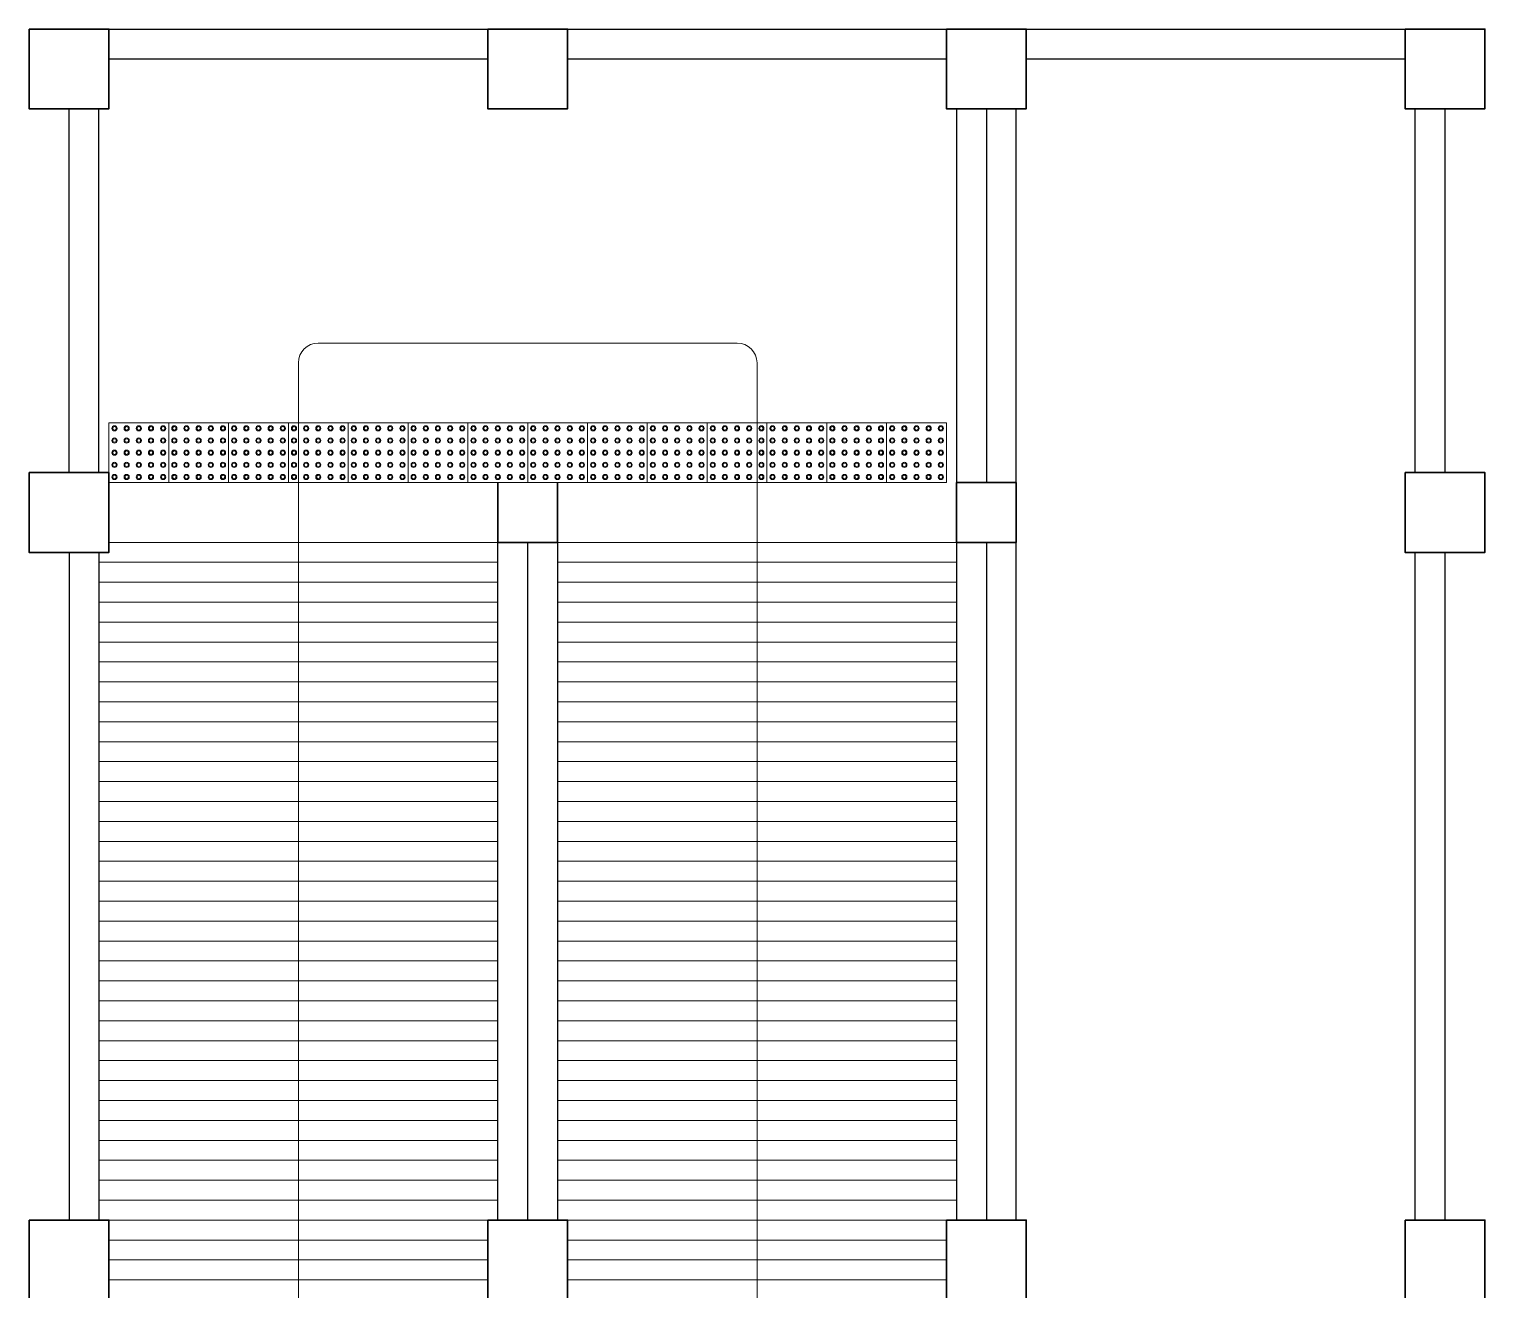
# Model space of a CAD drawing. Header units: millimetres. Extents: x 116 to 538, y 76 to 149.
# Drawn here: x 131.97 to 139.27, y 123.15 to 129.47 of the extents above; entities that cross this region are included whole.
import ezdxf

# ---------------------------------------------------------------- set-up
doc = ezdxf.new("R2010")
doc.units = ezdxf.units.MM
doc.header["$MEASUREMENT"] = 0

msp = doc.modelspace()

# ---------------------------------------------------------------- linework, layer by layer
at = {"color": 8, "lineweight": 25}
for p, q in [((132.3708, 129.4706), (136.9708, 129.4706)), ((136.9708, 129.4706), (138.8708, 129.4706)), ((132.3708, 129.3206), (134.2708, 129.3206)), ((134.6708, 129.3206), (136.5708, 129.3206)), ((136.9708, 129.3206), (138.8708, 129.3206)), ((132.1708, 127.2456), (132.1708, 129.0706)), ((132.3208, 127.2456), (132.3208, 129.0706)), ((136.6208, 129.0706), (136.6208, 123.4956)), ((136.7708, 129.0706), (136.7708, 127.1956)), ((136.9208, 123.4956), (136.9208, 129.0706)), ((138.9208, 127.2456), (138.9208, 129.0706)), ((139.0708, 127.2456), (139.0708, 129.0706)), ((134.3208, 123.4956), (134.3208, 126.8956)), ((134.4708, 123.4956), (134.4708, 126.8956)), ((134.6208, 126.8956), (134.6208, 123.4956)), ((136.7708, 126.8956), (136.7708, 123.4956)), ((132.1708, 126.8456), (132.1708, 123.4956)), ((132.3208, 126.8456), (132.3208, 123.4956)), ((138.9208, 123.4956), (138.9208, 126.8456)), ((139.0708, 123.4956), (139.0708, 126.8456))]:
    msp.add_line(p, q, dxfattribs=at)
at = {"color": 8, "lineweight": 9}
for p, q in [((133.4208, 127.8956), (135.5208, 127.8956)), ((133.3208, 114.8956), (133.3208, 127.7956)), ((135.6208, 127.7956), (135.6208, 126.8956)), ((132.6708, 127.4956), (132.3708, 127.4956)), ((132.3708, 127.4956), (132.3708, 127.1956)), ((132.9708, 127.4956), (132.6708, 127.4956)), ((132.6708, 127.4956), (132.6708, 127.1956)), ((133.2708, 127.4956), (132.9708, 127.4956)), ((132.9708, 127.4956), (132.9708, 127.1956)), ((133.5708, 127.4956), (133.2708, 127.4956)), ((133.2708, 127.4956), (133.2708, 127.1956)), ((133.8708, 127.4956), (133.5708, 127.4956)), ((133.5708, 127.4956), (133.5708, 127.1956)), ((134.1708, 127.4956), (133.8708, 127.4956)), ((133.8708, 127.4956), (133.8708, 127.1956)), ((134.4708, 127.4956), (134.1708, 127.4956)), ((134.1708, 127.4956), (134.1708, 127.1956)), ((134.7708, 127.4956), (134.4708, 127.4956)), ((134.4708, 127.4956), (134.4708, 127.1956)), ((135.0708, 127.4956), (134.7708, 127.4956)), ((134.7708, 127.4956), (134.7708, 127.1956)), ((135.0708, 127.1956), (135.0708, 127.4956)), ((135.3708, 127.4956), (135.0708, 127.4956)), ((135.3708, 127.1956), (135.3708, 127.4956)), ((135.6708, 127.4956), (135.3708, 127.4956)), ((135.6708, 127.1956), (135.6708, 127.4956)), ((135.9708, 127.4956), (135.6708, 127.4956)), ((135.9708, 127.1956), (135.9708, 127.4956)), ((136.2708, 127.4956), (135.9708, 127.4956)), ((136.2708, 127.1956), (136.2708, 127.4956)), ((136.5708, 127.4956), (136.2708, 127.4956)), ((136.5708, 127.1956), (136.5708, 127.4956)), ((132.3708, 127.1956), (132.6708, 127.1956)), ((132.6708, 127.1956), (132.9708, 127.1956)), ((132.9708, 127.1956), (133.2708, 127.1956)), ((133.2708, 127.1956), (133.5708, 127.1956)), ((133.5708, 127.1956), (133.8708, 127.1956)), ((133.8708, 127.1956), (134.1708, 127.1956)), ((134.1708, 127.1956), (134.4708, 127.1956)), ((134.6208, 127.1956), (134.3208, 127.1956)), ((134.6208, 127.1956), (134.3208, 127.1956)), ((134.4708, 127.1956), (134.7708, 127.1956)), ((134.7708, 127.1956), (135.0708, 127.1956)), ((135.0708, 127.1956), (135.3708, 127.1956)), ((135.3708, 127.1956), (135.6708, 127.1956)), ((135.6708, 127.1956), (135.9708, 127.1956)), ((135.9708, 127.1956), (136.2708, 127.1956)), ((136.2708, 127.1956), (136.5708, 127.1956)), ((132.3708, 126.8956), (134.3208, 126.8956)), ((134.6208, 126.8956), (136.6208, 126.8956)), ((135.6208, 126.8956), (135.6208, 113.9956)), ((132.3208, 126.7956), (134.3208, 126.7956)), ((134.6208, 126.7956), (136.6208, 126.7956)), ((132.3208, 126.6956), (134.3208, 126.6956)), ((134.6208, 126.6956), (136.6208, 126.6956)), ((132.3208, 126.5956), (134.3208, 126.5956)), ((134.6208, 126.5956), (136.6208, 126.5956)), ((132.3208, 126.4956), (134.3208, 126.4956)), ((134.6208, 126.4956), (136.6208, 126.4956)), ((132.3208, 126.3956), (134.3208, 126.3956)), ((134.6208, 126.3956), (136.6208, 126.3956)), ((132.3208, 126.2956), (134.3208, 126.2956)), ((134.6208, 126.2956), (136.6208, 126.2956)), ((132.3208, 126.1956), (134.3208, 126.1956)), ((134.6208, 126.1956), (136.6208, 126.1956)), ((132.3208, 126.0956), (134.3208, 126.0956)), ((134.6208, 126.0956), (136.6208, 126.0956)), ((132.3208, 125.9956), (134.3208, 125.9956)), ((134.6208, 125.9956), (136.6208, 125.9956)), ((132.3208, 125.8956), (134.3208, 125.8956)), ((134.6208, 125.8956), (136.6208, 125.8956)), ((132.3208, 125.7956), (134.3208, 125.7956)), ((134.6208, 125.7956), (136.6208, 125.7956)), ((132.3208, 125.6956), (134.3208, 125.6956)), ((134.6208, 125.6956), (136.6208, 125.6956)), ((132.3208, 125.5956), (134.3208, 125.5956)), ((134.6208, 125.5956), (136.6208, 125.5956)), ((132.3208, 125.4956), (134.3208, 125.4956)), ((134.6208, 125.4956), (136.6208, 125.4956)), ((132.3208, 125.3956), (134.3208, 125.3956)), ((134.6208, 125.3956), (136.6208, 125.3956)), ((132.3208, 125.2956), (134.3208, 125.2956)), ((134.6208, 125.2956), (136.6208, 125.2956)), ((132.3208, 125.1956), (134.3208, 125.1956)), ((134.6208, 125.1956), (136.6208, 125.1956)), ((132.3208, 125.0956), (134.3208, 125.0956)), ((134.6208, 125.0956), (136.6208, 125.0956)), ((132.3208, 124.9956), (134.3208, 124.9956)), ((134.6208, 124.9956), (136.6208, 124.9956)), ((132.3208, 124.8956), (134.3208, 124.8956)), ((134.6208, 124.8956), (136.6208, 124.8956)), ((132.3208, 124.7956), (134.3208, 124.7956)), ((134.6208, 124.7956), (136.6208, 124.7956)), ((132.3208, 124.6956), (134.3208, 124.6956)), ((134.6208, 124.6956), (136.6208, 124.6956)), ((132.3208, 124.5956), (134.3208, 124.5956)), ((134.6208, 124.5956), (136.6208, 124.5956)), ((132.3208, 124.4956), (134.3208, 124.4956)), ((134.6208, 124.4956), (136.6208, 124.4956)), ((132.3208, 124.3956), (134.3208, 124.3956)), ((134.6208, 124.3956), (136.6208, 124.3956)), ((132.3208, 124.2956), (134.3208, 124.2956)), ((134.6208, 124.2956), (136.6208, 124.2956)), ((132.3208, 124.1956), (134.3208, 124.1956)), ((134.6208, 124.1956), (136.6208, 124.1956)), ((132.3208, 124.0956), (134.3208, 124.0956)), ((134.6208, 124.0956), (136.6208, 124.0956)), ((132.3208, 123.9956), (134.3208, 123.9956)), ((134.6208, 123.9956), (136.6208, 123.9956)), ((132.3208, 123.8956), (134.3208, 123.8956)), ((134.6208, 123.8956), (136.6208, 123.8956)), ((132.3208, 123.7956), (134.3208, 123.7956)), ((134.6208, 123.7956), (136.6208, 123.7956)), ((132.3208, 123.6956), (134.3208, 123.6956)), ((134.6208, 123.6956), (136.6208, 123.6956)), ((132.3208, 123.5956), (134.3208, 123.5956)), ((134.6208, 123.5956), (136.6208, 123.5956)), ((132.3208, 123.4956), (134.3208, 123.4956)), ((134.6208, 123.4956), (136.6208, 123.4956)), ((132.3708, 123.3956), (134.2708, 123.3956)), ((134.6708, 123.3956), (136.5708, 123.3956)), ((132.3708, 123.2956), (134.2708, 123.2956)), ((134.6708, 123.2956), (136.5708, 123.2956)), ((132.3708, 123.1956), (134.2708, 123.1956)), ((134.6708, 123.1956), (136.5708, 123.1956))]:
    msp.add_line(p, q, dxfattribs=at)
at = {"color": 8, "lineweight": -2}
for p, q in [((134.3208, 127.1956), (134.3208, 126.8956)), ((136.9208, 127.1956), (136.6208, 127.1956)), ((136.6208, 127.1956), (136.6208, 126.8956)), ((136.9208, 126.8956), (136.9208, 127.1956)), ((134.3208, 126.8956), (134.6208, 126.8956)), ((134.3208, 126.8956), (134.6208, 126.8956)), ((136.6208, 126.8956), (136.9208, 126.8956))]:
    msp.add_line(p, q, dxfattribs=at)
at = {"color": 8, "lineweight": 35}
for p, q in [((134.3208, 127.1956), (134.3208, 126.8956)), ((134.6208, 126.8956), (134.6208, 127.1956)), ((134.6208, 126.8956), (134.6208, 127.1956)), ((136.9208, 127.1956), (136.6208, 127.1956)), ((136.6208, 127.1956), (136.6208, 126.8956)), ((136.9208, 126.8956), (136.9208, 127.1956)), ((134.3208, 126.8956), (134.6208, 126.8956)), ((136.6208, 126.8956), (136.9208, 126.8956))]:
    msp.add_line(p, q, dxfattribs=at)
for points in [[(131.9708, 129.4706), (132.3708, 129.4706), (132.3708, 129.0706), (131.9708, 129.0706)], [(134.2708, 129.4706), (134.6708, 129.4706), (134.6708, 129.0706), (134.2708, 129.0706)], [(136.5708, 129.4706), (136.9708, 129.4706), (136.9708, 129.0706), (136.5708, 129.0706)], [(138.8708, 129.4706), (139.2708, 129.4706), (139.2708, 129.0706), (138.8708, 129.0706)], [(131.9708, 127.2456), (132.3708, 127.2456), (132.3708, 126.8456), (131.9708, 126.8456)], [(138.8708, 127.2456), (139.2708, 127.2456), (139.2708, 126.8456), (138.8708, 126.8456)], [(131.9708, 123.4956), (132.3708, 123.4956), (132.3708, 123.0956), (131.9708, 123.0956)], [(134.2708, 123.4956), (134.6708, 123.4956), (134.6708, 123.0956), (134.2708, 123.0956)], [(136.5708, 123.4956), (136.9708, 123.4956), (136.9708, 123.0956), (136.5708, 123.0956)], [(138.8708, 123.4956), (139.2708, 123.4956), (139.2708, 123.0956), (138.8708, 123.0956)]]:
    msp.add_lwpolyline(points, close=True, dxfattribs=at)
at = {"color": 8, "lineweight": 9}
for centre, radius in [((132.3988, 127.4676), 0.013), ((132.3988, 127.4676), 0.009), ((132.4598, 127.4676), 0.013), ((132.4598, 127.4676), 0.009), ((132.5208, 127.4676), 0.013), ((132.5208, 127.4676), 0.009), ((132.5818, 127.4676), 0.013), ((132.5818, 127.4676), 0.009), ((132.6428, 127.4676), 0.013), ((132.6428, 127.4676), 0.009), ((132.6988, 127.4676), 0.013), ((132.6988, 127.4676), 0.009), ((132.7598, 127.4676), 0.013), ((132.7598, 127.4676), 0.009), ((132.8208, 127.4676), 0.013), ((132.8208, 127.4676), 0.009), ((132.8818, 127.4676), 0.013), ((132.8818, 127.4676), 0.009), ((132.9428, 127.4676), 0.013), ((132.9428, 127.4676), 0.009), ((132.9988, 127.4676), 0.013), ((132.9988, 127.4676), 0.009), ((133.0598, 127.4676), 0.013), ((133.0598, 127.4676), 0.009), ((133.1208, 127.4676), 0.013), ((133.1208, 127.4676), 0.009), ((133.1818, 127.4676), 0.013), ((133.1818, 127.4676), 0.009), ((133.2428, 127.4676), 0.013), ((133.2428, 127.4676), 0.009), ((133.2988, 127.4676), 0.013), ((133.2988, 127.4676), 0.009), ((133.3598, 127.4676), 0.013), ((133.3598, 127.4676), 0.009), ((133.4208, 127.4676), 0.013), ((133.4208, 127.4676), 0.009), ((133.4818, 127.4676), 0.013), ((133.4818, 127.4676), 0.009), ((133.5428, 127.4676), 0.013), ((133.5428, 127.4676), 0.009), ((133.5988, 127.4676), 0.013), ((133.5988, 127.4676), 0.009), ((133.6598, 127.4676), 0.013), ((133.6598, 127.4676), 0.009), ((133.7208, 127.4676), 0.013), ((133.7208, 127.4676), 0.009), ((133.7818, 127.4676), 0.013), ((133.7818, 127.4676), 0.009), ((133.8428, 127.4676), 0.013), ((133.8428, 127.4676), 0.009), ((133.8988, 127.4676), 0.013), ((133.8988, 127.4676), 0.009), ((133.9598, 127.4676), 0.013), ((133.9598, 127.4676), 0.009), ((134.0208, 127.4676), 0.013), ((134.0208, 127.4676), 0.009), ((134.0818, 127.4676), 0.013), ((134.0818, 127.4676), 0.009), ((134.1428, 127.4676), 0.013), ((134.1428, 127.4676), 0.009), ((134.1988, 127.4676), 0.013), ((134.1988, 127.4676), 0.009), ((134.2598, 127.4676), 0.013), ((134.2598, 127.4676), 0.009), ((134.3208, 127.4676), 0.013), ((134.3208, 127.4676), 0.009), ((134.3818, 127.4676), 0.013), ((134.3818, 127.4676), 0.009), ((134.4428, 127.4676), 0.013), ((134.4428, 127.4676), 0.009), ((134.4988, 127.4676), 0.013), ((134.4988, 127.4676), 0.009), ((134.5598, 127.4676), 0.013), ((134.5598, 127.4676), 0.009), ((134.6208, 127.4676), 0.013), ((134.6208, 127.4676), 0.009), ((134.6818, 127.4676), 0.013), ((134.6818, 127.4676), 0.009), ((134.7428, 127.4676), 0.013), ((134.7428, 127.4676), 0.009), ((134.7988, 127.4676), 0.013), ((134.7988, 127.4676), 0.009), ((134.8598, 127.4676), 0.013), ((134.8598, 127.4676), 0.009), ((134.9208, 127.4676), 0.013), ((134.9208, 127.4676), 0.009), ((134.9818, 127.4676), 0.013), ((134.9818, 127.4676), 0.009), ((135.0428, 127.4676), 0.013), ((135.0428, 127.4676), 0.009), ((135.0988, 127.4676), 0.013), ((135.0988, 127.4676), 0.009), ((135.1598, 127.4676), 0.013), ((135.1598, 127.4676), 0.009), ((135.2208, 127.4676), 0.013), ((135.2208, 127.4676), 0.009), ((135.2818, 127.4676), 0.013), ((135.2818, 127.4676), 0.009), ((135.3428, 127.4676), 0.013), ((135.3428, 127.4676), 0.009), ((135.3988, 127.4676), 0.013), ((135.3988, 127.4676), 0.009), ((135.4598, 127.4676), 0.013), ((135.4598, 127.4676), 0.009), ((135.5208, 127.4676), 0.013), ((135.5208, 127.4676), 0.009), ((135.5818, 127.4676), 0.013), ((135.5818, 127.4676), 0.009), ((135.6428, 127.4676), 0.013), ((135.6428, 127.4676), 0.009), ((135.6988, 127.4676), 0.013), ((135.6988, 127.4676), 0.009), ((135.7598, 127.4676), 0.013), ((135.7598, 127.4676), 0.009), ((135.8208, 127.4676), 0.013), ((135.8208, 127.4676), 0.009), ((135.8818, 127.4676), 0.013), ((135.8818, 127.4676), 0.009), ((135.9428, 127.4676), 0.013), ((135.9428, 127.4676), 0.009), ((135.9988, 127.4676), 0.013), ((135.9988, 127.4676), 0.009), ((136.0598, 127.4676), 0.013), ((136.0598, 127.4676), 0.009), ((136.1208, 127.4676), 0.013), ((136.1208, 127.4676), 0.009), ((136.1818, 127.4676), 0.013), ((136.1818, 127.4676), 0.009), ((136.2428, 127.4676), 0.013), ((136.2428, 127.4676), 0.009), ((136.2988, 127.4676), 0.013), ((136.2988, 127.4676), 0.009), ((136.3598, 127.4676), 0.013), ((136.3598, 127.4676), 0.009), ((136.4208, 127.4676), 0.013), ((136.4208, 127.4676), 0.009), ((136.4818, 127.4676), 0.013), ((136.4818, 127.4676), 0.009), ((136.5428, 127.4676), 0.013), ((136.5428, 127.4676), 0.009), ((132.3988, 127.4066), 0.013), ((132.3988, 127.4066), 0.009), ((132.4598, 127.4066), 0.013), ((132.4598, 127.4066), 0.009), ((132.5208, 127.4066), 0.013), ((132.5208, 127.4066), 0.009), ((132.5818, 127.4066), 0.013), ((132.5818, 127.4066), 0.009), ((132.6428, 127.4066), 0.013), ((132.6428, 127.4066), 0.009), ((132.6988, 127.4066), 0.013), ((132.6988, 127.4066), 0.009), ((132.7598, 127.4066), 0.013), ((132.7598, 127.4066), 0.009), ((132.8208, 127.4066), 0.013), ((132.8208, 127.4066), 0.009), ((132.8818, 127.4066), 0.013), ((132.8818, 127.4066), 0.009), ((132.9428, 127.4066), 0.013), ((132.9428, 127.4066), 0.009), ((132.9988, 127.4066), 0.013), ((132.9988, 127.4066), 0.009), ((133.0598, 127.4066), 0.013), ((133.0598, 127.4066), 0.009), ((133.1208, 127.4066), 0.013), ((133.1208, 127.4066), 0.009), ((133.1818, 127.4066), 0.013), ((133.1818, 127.4066), 0.009), ((133.2428, 127.4066), 0.013), ((133.2428, 127.4066), 0.009), ((133.2988, 127.4066), 0.013), ((133.2988, 127.4066), 0.009), ((133.3598, 127.4066), 0.013), ((133.3598, 127.4066), 0.009), ((133.4208, 127.4066), 0.013), ((133.4208, 127.4066), 0.009), ((133.4818, 127.4066), 0.013), ((133.4818, 127.4066), 0.009), ((133.5428, 127.4066), 0.013), ((133.5428, 127.4066), 0.009), ((133.5988, 127.4066), 0.013), ((133.5988, 127.4066), 0.009), ((133.6598, 127.4066), 0.013), ((133.6598, 127.4066), 0.009), ((133.7208, 127.4066), 0.013), ((133.7208, 127.4066), 0.009), ((133.7818, 127.4066), 0.013), ((133.7818, 127.4066), 0.009), ((133.8428, 127.4066), 0.013), ((133.8428, 127.4066), 0.009), ((133.8988, 127.4066), 0.013), ((133.8988, 127.4066), 0.009), ((133.9598, 127.4066), 0.013), ((133.9598, 127.4066), 0.009), ((134.0208, 127.4066), 0.013), ((134.0208, 127.4066), 0.009), ((134.0818, 127.4066), 0.013), ((134.0818, 127.4066), 0.009), ((134.1428, 127.4066), 0.013), ((134.1428, 127.4066), 0.009), ((134.1988, 127.4066), 0.013), ((134.1988, 127.4066), 0.009), ((134.2598, 127.4066), 0.013), ((134.2598, 127.4066), 0.009), ((134.3208, 127.4066), 0.013), ((134.3208, 127.4066), 0.009), ((134.3818, 127.4066), 0.013), ((134.3818, 127.4066), 0.009), ((134.4428, 127.4066), 0.013), ((134.4428, 127.4066), 0.009), ((134.4988, 127.4066), 0.013), ((134.4988, 127.4066), 0.009), ((134.5598, 127.4066), 0.013), ((134.5598, 127.4066), 0.009), ((134.6208, 127.4066), 0.013), ((134.6208, 127.4066), 0.009), ((134.6818, 127.4066), 0.013), ((134.6818, 127.4066), 0.009), ((134.7428, 127.4066), 0.013), ((134.7428, 127.4066), 0.009), ((134.7988, 127.4066), 0.013), ((134.7988, 127.4066), 0.009), ((134.8598, 127.4066), 0.013), ((134.8598, 127.4066), 0.009), ((134.9208, 127.4066), 0.013), ((134.9208, 127.4066), 0.009), ((134.9818, 127.4066), 0.013), ((134.9818, 127.4066), 0.009), ((135.0428, 127.4066), 0.013), ((135.0428, 127.4066), 0.009), ((135.0988, 127.4066), 0.013), ((135.0988, 127.4066), 0.009), ((135.1598, 127.4066), 0.013), ((135.1598, 127.4066), 0.009), ((135.2208, 127.4066), 0.013), ((135.2208, 127.4066), 0.009), ((135.2818, 127.4066), 0.013), ((135.2818, 127.4066), 0.009), ((135.3428, 127.4066), 0.013), ((135.3428, 127.4066), 0.009), ((135.3988, 127.4066), 0.013), ((135.3988, 127.4066), 0.009), ((135.4598, 127.4066), 0.013), ((135.4598, 127.4066), 0.009), ((135.5208, 127.4066), 0.013), ((135.5208, 127.4066), 0.009), ((135.5818, 127.4066), 0.013), ((135.5818, 127.4066), 0.009), ((135.6428, 127.4066), 0.013), ((135.6428, 127.4066), 0.009), ((135.6988, 127.4066), 0.013), ((135.6988, 127.4066), 0.009), ((135.7598, 127.4066), 0.013), ((135.7598, 127.4066), 0.009), ((135.8208, 127.4066), 0.013), ((135.8208, 127.4066), 0.009), ((135.8818, 127.4066), 0.013), ((135.8818, 127.4066), 0.009), ((135.9428, 127.4066), 0.013), ((135.9428, 127.4066), 0.009), ((135.9988, 127.4066), 0.013), ((135.9988, 127.4066), 0.009), ((136.0598, 127.4066), 0.013), ((136.0598, 127.4066), 0.009), ((136.1208, 127.4066), 0.013), ((136.1208, 127.4066), 0.009), ((136.1818, 127.4066), 0.013), ((136.1818, 127.4066), 0.009), ((136.2428, 127.4066), 0.013), ((136.2428, 127.4066), 0.009), ((136.2988, 127.4066), 0.013), ((136.2988, 127.4066), 0.009), ((136.3598, 127.4066), 0.013), ((136.3598, 127.4066), 0.009), ((136.4208, 127.4066), 0.013), ((136.4208, 127.4066), 0.009), ((136.4818, 127.4066), 0.013), ((136.4818, 127.4066), 0.009), ((136.5428, 127.4066), 0.013), ((136.5428, 127.4066), 0.009), ((132.3988, 127.3456), 0.013), ((132.3988, 127.3456), 0.009), ((132.4598, 127.3456), 0.013), ((132.4598, 127.3456), 0.009), ((132.5208, 127.3456), 0.013), ((132.5208, 127.3456), 0.009), ((132.5818, 127.3456), 0.013), ((132.5818, 127.3456), 0.009), ((132.6428, 127.3456), 0.013), ((132.6428, 127.3456), 0.009), ((132.6988, 127.3456), 0.013), ((132.6988, 127.3456), 0.009), ((132.7598, 127.3456), 0.013), ((132.7598, 127.3456), 0.009), ((132.8208, 127.3456), 0.013), ((132.8208, 127.3456), 0.009), ((132.8818, 127.3456), 0.013), ((132.8818, 127.3456), 0.009), ((132.9428, 127.3456), 0.013), ((132.9428, 127.3456), 0.009), ((132.9988, 127.3456), 0.013), ((132.9988, 127.3456), 0.009), ((133.0598, 127.3456), 0.013), ((133.0598, 127.3456), 0.009), ((133.1208, 127.3456), 0.013), ((133.1208, 127.3456), 0.009), ((133.1818, 127.3456), 0.013), ((133.1818, 127.3456), 0.009), ((133.2428, 127.3456), 0.013), ((133.2428, 127.3456), 0.009), ((133.2988, 127.3456), 0.013), ((133.2988, 127.3456), 0.009), ((133.3598, 127.3456), 0.013), ((133.3598, 127.3456), 0.009), ((133.4208, 127.3456), 0.013), ((133.4208, 127.3456), 0.009), ((133.4818, 127.3456), 0.013), ((133.4818, 127.3456), 0.009), ((133.5428, 127.3456), 0.013), ((133.5428, 127.3456), 0.009), ((133.5988, 127.3456), 0.013), ((133.5988, 127.3456), 0.009), ((133.6598, 127.3456), 0.013), ((133.6598, 127.3456), 0.009), ((133.7208, 127.3456), 0.013), ((133.7208, 127.3456), 0.009), ((133.7818, 127.3456), 0.013), ((133.7818, 127.3456), 0.009), ((133.8428, 127.3456), 0.013), ((133.8428, 127.3456), 0.009), ((133.8988, 127.3456), 0.013), ((133.8988, 127.3456), 0.009), ((133.9598, 127.3456), 0.013), ((133.9598, 127.3456), 0.009), ((134.0208, 127.3456), 0.013), ((134.0208, 127.3456), 0.009), ((134.0818, 127.3456), 0.013), ((134.0818, 127.3456), 0.009), ((134.1428, 127.3456), 0.013), ((134.1428, 127.3456), 0.009), ((134.1988, 127.3456), 0.013), ((134.1988, 127.3456), 0.009), ((134.2598, 127.3456), 0.013), ((134.2598, 127.3456), 0.009), ((134.3208, 127.3456), 0.013), ((134.3208, 127.3456), 0.009), ((134.3818, 127.3456), 0.013), ((134.3818, 127.3456), 0.009), ((134.4428, 127.3456), 0.013), ((134.4428, 127.3456), 0.009), ((134.4988, 127.3456), 0.013), ((134.4988, 127.3456), 0.009), ((134.5598, 127.3456), 0.013), ((134.5598, 127.3456), 0.009), ((134.6208, 127.3456), 0.013), ((134.6208, 127.3456), 0.009), ((134.6818, 127.3456), 0.013), ((134.6818, 127.3456), 0.009), ((134.7428, 127.3456), 0.013), ((134.7428, 127.3456), 0.009), ((134.7988, 127.3456), 0.013), ((134.7988, 127.3456), 0.009), ((134.8598, 127.3456), 0.013), ((134.8598, 127.3456), 0.009), ((134.9208, 127.3456), 0.013), ((134.9208, 127.3456), 0.009), ((134.9818, 127.3456), 0.013), ((134.9818, 127.3456), 0.009), ((135.0428, 127.3456), 0.013), ((135.0428, 127.3456), 0.009), ((135.0988, 127.3456), 0.013), ((135.0988, 127.3456), 0.009), ((135.1598, 127.3456), 0.013), ((135.1598, 127.3456), 0.009), ((135.2208, 127.3456), 0.013), ((135.2208, 127.3456), 0.009), ((135.2818, 127.3456), 0.013), ((135.2818, 127.3456), 0.009), ((135.3428, 127.3456), 0.013), ((135.3428, 127.3456), 0.009), ((135.3988, 127.3456), 0.013), ((135.3988, 127.3456), 0.009), ((135.4598, 127.3456), 0.013), ((135.4598, 127.3456), 0.009), ((135.5208, 127.3456), 0.013), ((135.5208, 127.3456), 0.009), ((135.5818, 127.3456), 0.013), ((135.5818, 127.3456), 0.009), ((135.6428, 127.3456), 0.013), ((135.6428, 127.3456), 0.009), ((135.6988, 127.3456), 0.013), ((135.6988, 127.3456), 0.009), ((135.7598, 127.3456), 0.013), ((135.7598, 127.3456), 0.009), ((135.8208, 127.3456), 0.013), ((135.8208, 127.3456), 0.009), ((135.8818, 127.3456), 0.013), ((135.8818, 127.3456), 0.009), ((135.9428, 127.3456), 0.013), ((135.9428, 127.3456), 0.009), ((135.9988, 127.3456), 0.013), ((135.9988, 127.3456), 0.009), ((136.0598, 127.3456), 0.013), ((136.0598, 127.3456), 0.009), ((136.1208, 127.3456), 0.013), ((136.1208, 127.3456), 0.009), ((136.1818, 127.3456), 0.013), ((136.1818, 127.3456), 0.009), ((136.2428, 127.3456), 0.013), ((136.2428, 127.3456), 0.009), ((136.2988, 127.3456), 0.013), ((136.2988, 127.3456), 0.009), ((136.3598, 127.3456), 0.013), ((136.3598, 127.3456), 0.009), ((136.4208, 127.3456), 0.013), ((136.4208, 127.3456), 0.009), ((136.4818, 127.3456), 0.013), ((136.4818, 127.3456), 0.009), ((136.5428, 127.3456), 0.013), ((136.5428, 127.3456), 0.009), ((132.3988, 127.2846), 0.013), ((132.3988, 127.2846), 0.009), ((132.4598, 127.2846), 0.013), ((132.4598, 127.2846), 0.009), ((132.5208, 127.2846), 0.013), ((132.5208, 127.2846), 0.009), ((132.5818, 127.2846), 0.013), ((132.5818, 127.2846), 0.009), ((132.6428, 127.2846), 0.013), ((132.6428, 127.2846), 0.009), ((132.6988, 127.2846), 0.013), ((132.6988, 127.2846), 0.009), ((132.7598, 127.2846), 0.013), ((132.7598, 127.2846), 0.009), ((132.8208, 127.2846), 0.013), ((132.8208, 127.2846), 0.009), ((132.8818, 127.2846), 0.013), ((132.8818, 127.2846), 0.009), ((132.9428, 127.2846), 0.013), ((132.9428, 127.2846), 0.009), ((132.9988, 127.2846), 0.013), ((132.9988, 127.2846), 0.009), ((133.0598, 127.2846), 0.013), ((133.0598, 127.2846), 0.009), ((133.1208, 127.2846), 0.013), ((133.1208, 127.2846), 0.009), ((133.1818, 127.2846), 0.013), ((133.1818, 127.2846), 0.009), ((133.2428, 127.2846), 0.013), ((133.2428, 127.2846), 0.009), ((133.2988, 127.2846), 0.013), ((133.2988, 127.2846), 0.009), ((133.3598, 127.2846), 0.013), ((133.3598, 127.2846), 0.009), ((133.4208, 127.2846), 0.013), ((133.4208, 127.2846), 0.009), ((133.4818, 127.2846), 0.013), ((133.4818, 127.2846), 0.009), ((133.5428, 127.2846), 0.013), ((133.5428, 127.2846), 0.009), ((133.5988, 127.2846), 0.013), ((133.5988, 127.2846), 0.009), ((133.6598, 127.2846), 0.013), ((133.6598, 127.2846), 0.009), ((133.7208, 127.2846), 0.013), ((133.7208, 127.2846), 0.009), ((133.7818, 127.2846), 0.013), ((133.7818, 127.2846), 0.009), ((133.8428, 127.2846), 0.013), ((133.8428, 127.2846), 0.009), ((133.8988, 127.2846), 0.013), ((133.8988, 127.2846), 0.009), ((133.9598, 127.2846), 0.013), ((133.9598, 127.2846), 0.009), ((134.0208, 127.2846), 0.013), ((134.0208, 127.2846), 0.009), ((134.0818, 127.2846), 0.013), ((134.0818, 127.2846), 0.009), ((134.1428, 127.2846), 0.013), ((134.1428, 127.2846), 0.009), ((134.1988, 127.2846), 0.013), ((134.1988, 127.2846), 0.009), ((134.2598, 127.2846), 0.013), ((134.2598, 127.2846), 0.009), ((134.3208, 127.2846), 0.013), ((134.3208, 127.2846), 0.009), ((134.3818, 127.2846), 0.013), ((134.3818, 127.2846), 0.009), ((134.4428, 127.2846), 0.013), ((134.4428, 127.2846), 0.009), ((134.4988, 127.2846), 0.013), ((134.4988, 127.2846), 0.009), ((134.5598, 127.2846), 0.013), ((134.5598, 127.2846), 0.009), ((134.6208, 127.2846), 0.013), ((134.6208, 127.2846), 0.009), ((134.6818, 127.2846), 0.013), ((134.6818, 127.2846), 0.009), ((134.7428, 127.2846), 0.013), ((134.7428, 127.2846), 0.009), ((134.7988, 127.2846), 0.013), ((134.7988, 127.2846), 0.009), ((134.8598, 127.2846), 0.013), ((134.8598, 127.2846), 0.009), ((134.9208, 127.2846), 0.013), ((134.9208, 127.2846), 0.009), ((134.9818, 127.2846), 0.013), ((134.9818, 127.2846), 0.009), ((135.0428, 127.2846), 0.013), ((135.0428, 127.2846), 0.009), ((135.0988, 127.2846), 0.013), ((135.0988, 127.2846), 0.009), ((135.1598, 127.2846), 0.013), ((135.1598, 127.2846), 0.009), ((135.2208, 127.2846), 0.013), ((135.2208, 127.2846), 0.009), ((135.2818, 127.2846), 0.013), ((135.2818, 127.2846), 0.009), ((135.3428, 127.2846), 0.013), ((135.3428, 127.2846), 0.009), ((135.3988, 127.2846), 0.013), ((135.3988, 127.2846), 0.009), ((135.4598, 127.2846), 0.013), ((135.4598, 127.2846), 0.009), ((135.5208, 127.2846), 0.013), ((135.5208, 127.2846), 0.009), ((135.5818, 127.2846), 0.013), ((135.5818, 127.2846), 0.009), ((135.6428, 127.2846), 0.013), ((135.6428, 127.2846), 0.009), ((135.6988, 127.2846), 0.013), ((135.6988, 127.2846), 0.009), ((135.7598, 127.2846), 0.013), ((135.7598, 127.2846), 0.009), ((135.8208, 127.2846), 0.013), ((135.8208, 127.2846), 0.009), ((135.8818, 127.2846), 0.013), ((135.8818, 127.2846), 0.009), ((135.9428, 127.2846), 0.013), ((135.9428, 127.2846), 0.009), ((135.9988, 127.2846), 0.013), ((135.9988, 127.2846), 0.009), ((136.0598, 127.2846), 0.013), ((136.0598, 127.2846), 0.009), ((136.1208, 127.2846), 0.013), ((136.1208, 127.2846), 0.009), ((136.1818, 127.2846), 0.013), ((136.1818, 127.2846), 0.009), ((136.2428, 127.2846), 0.013), ((136.2428, 127.2846), 0.009), ((136.2988, 127.2846), 0.013), ((136.2988, 127.2846), 0.009), ((136.3598, 127.2846), 0.013), ((136.3598, 127.2846), 0.009), ((136.4208, 127.2846), 0.013), ((136.4208, 127.2846), 0.009), ((136.4818, 127.2846), 0.013), ((136.4818, 127.2846), 0.009), ((136.5428, 127.2846), 0.013), ((136.5428, 127.2846), 0.009), ((132.3988, 127.2236), 0.013), ((132.3988, 127.2236), 0.009), ((132.4598, 127.2236), 0.013), ((132.4598, 127.2236), 0.009), ((132.5208, 127.2236), 0.013), ((132.5208, 127.2236), 0.009), ((132.5818, 127.2236), 0.013), ((132.5818, 127.2236), 0.009), ((132.6428, 127.2236), 0.013), ((132.6428, 127.2236), 0.009), ((132.6988, 127.2236), 0.013), ((132.6988, 127.2236), 0.009), ((132.7598, 127.2236), 0.013), ((132.7598, 127.2236), 0.009), ((132.8208, 127.2236), 0.013), ((132.8208, 127.2236), 0.009), ((132.8818, 127.2236), 0.013), ((132.8818, 127.2236), 0.009), ((132.9428, 127.2236), 0.013), ((132.9428, 127.2236), 0.009), ((132.9988, 127.2236), 0.013), ((132.9988, 127.2236), 0.009), ((133.0598, 127.2236), 0.013), ((133.0598, 127.2236), 0.009), ((133.1208, 127.2236), 0.013), ((133.1208, 127.2236), 0.009), ((133.1818, 127.2236), 0.013), ((133.1818, 127.2236), 0.009), ((133.2428, 127.2236), 0.013), ((133.2428, 127.2236), 0.009), ((133.2988, 127.2236), 0.013), ((133.2988, 127.2236), 0.009), ((133.3598, 127.2236), 0.013), ((133.3598, 127.2236), 0.009), ((133.4208, 127.2236), 0.013), ((133.4208, 127.2236), 0.009), ((133.4818, 127.2236), 0.013), ((133.4818, 127.2236), 0.009), ((133.5428, 127.2236), 0.013), ((133.5428, 127.2236), 0.009), ((133.5988, 127.2236), 0.013), ((133.5988, 127.2236), 0.009), ((133.6598, 127.2236), 0.013), ((133.6598, 127.2236), 0.009), ((133.7208, 127.2236), 0.013), ((133.7208, 127.2236), 0.009), ((133.7818, 127.2236), 0.013), ((133.7818, 127.2236), 0.009), ((133.8428, 127.2236), 0.013), ((133.8428, 127.2236), 0.009), ((133.8988, 127.2236), 0.013), ((133.8988, 127.2236), 0.009), ((133.9598, 127.2236), 0.013), ((133.9598, 127.2236), 0.009), ((134.0208, 127.2236), 0.013), ((134.0208, 127.2236), 0.009), ((134.0818, 127.2236), 0.013), ((134.0818, 127.2236), 0.009), ((134.1428, 127.2236), 0.013), ((134.1428, 127.2236), 0.009), ((134.1988, 127.2236), 0.013), ((134.1988, 127.2236), 0.009), ((134.2598, 127.2236), 0.013), ((134.2598, 127.2236), 0.009), ((134.3208, 127.2236), 0.013), ((134.3208, 127.2236), 0.009), ((134.3818, 127.2236), 0.013), ((134.3818, 127.2236), 0.009), ((134.4428, 127.2236), 0.013), ((134.4428, 127.2236), 0.009), ((134.4988, 127.2236), 0.013), ((134.4988, 127.2236), 0.009), ((134.5598, 127.2236), 0.013), ((134.5598, 127.2236), 0.009), ((134.6208, 127.2236), 0.013), ((134.6208, 127.2236), 0.009), ((134.6818, 127.2236), 0.013), ((134.6818, 127.2236), 0.009), ((134.7428, 127.2236), 0.013), ((134.7428, 127.2236), 0.009), ((134.7988, 127.2236), 0.013), ((134.7988, 127.2236), 0.009), ((134.8598, 127.2236), 0.013), ((134.8598, 127.2236), 0.009), ((134.9208, 127.2236), 0.013), ((134.9208, 127.2236), 0.009), ((134.9818, 127.2236), 0.013), ((134.9818, 127.2236), 0.009), ((135.0428, 127.2236), 0.013), ((135.0428, 127.2236), 0.009), ((135.0988, 127.2236), 0.013), ((135.0988, 127.2236), 0.009), ((135.1598, 127.2236), 0.013), ((135.1598, 127.2236), 0.009), ((135.2208, 127.2236), 0.013), ((135.2208, 127.2236), 0.009), ((135.2818, 127.2236), 0.013), ((135.2818, 127.2236), 0.009), ((135.3428, 127.2236), 0.013), ((135.3428, 127.2236), 0.009), ((135.3988, 127.2236), 0.013), ((135.3988, 127.2236), 0.009), ((135.4598, 127.2236), 0.013), ((135.4598, 127.2236), 0.009), ((135.5208, 127.2236), 0.013), ((135.5208, 127.2236), 0.009), ((135.5818, 127.2236), 0.013), ((135.5818, 127.2236), 0.009), ((135.6428, 127.2236), 0.013), ((135.6428, 127.2236), 0.009), ((135.6988, 127.2236), 0.013), ((135.6988, 127.2236), 0.009), ((135.7598, 127.2236), 0.013), ((135.7598, 127.2236), 0.009), ((135.8208, 127.2236), 0.013), ((135.8208, 127.2236), 0.009), ((135.8818, 127.2236), 0.013), ((135.8818, 127.2236), 0.009), ((135.9428, 127.2236), 0.013), ((135.9428, 127.2236), 0.009), ((135.9988, 127.2236), 0.013), ((135.9988, 127.2236), 0.009), ((136.0598, 127.2236), 0.013), ((136.0598, 127.2236), 0.009), ((136.1208, 127.2236), 0.013), ((136.1208, 127.2236), 0.009), ((136.1818, 127.2236), 0.013), ((136.1818, 127.2236), 0.009), ((136.2428, 127.2236), 0.013), ((136.2428, 127.2236), 0.009), ((136.2988, 127.2236), 0.013), ((136.2988, 127.2236), 0.009), ((136.3598, 127.2236), 0.013), ((136.3598, 127.2236), 0.009), ((136.4208, 127.2236), 0.013), ((136.4208, 127.2236), 0.009), ((136.4818, 127.2236), 0.013), ((136.4818, 127.2236), 0.009), ((136.5428, 127.2236), 0.013), ((136.5428, 127.2236), 0.009)]:
    msp.add_circle(centre, radius, dxfattribs=at)
for centre, start, end in [((133.4208, 127.7956), 90, 180), ((135.5208, 127.7956), 0, 90)]:
    msp.add_arc(centre, 0.1, start, end, dxfattribs=at)

doc.saveas('drawing.dxf')
